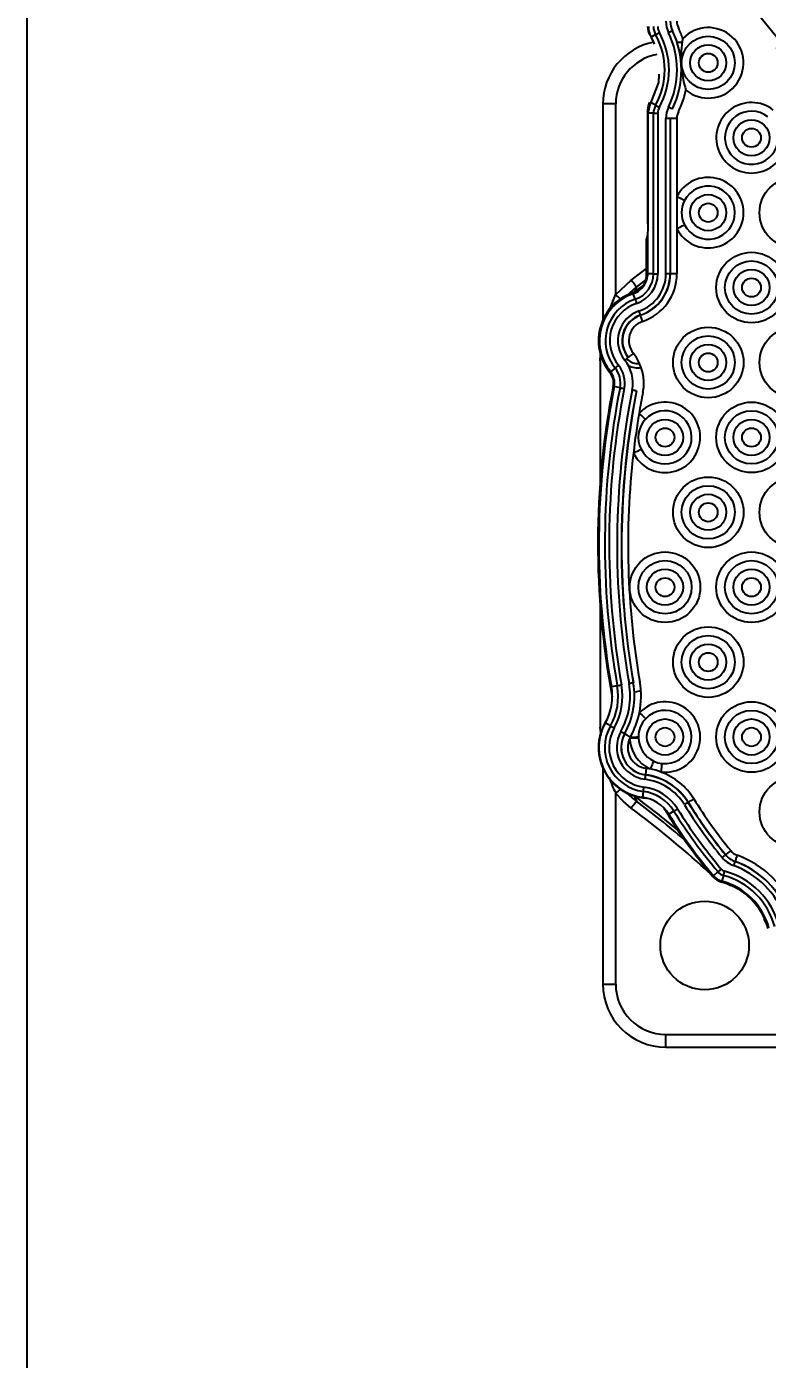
# Model space of a CAD drawing. Extents: x 0.3 to 16.8, y 0.3 to 10.8.
# Drawn here: x 0.251 to 1.963, y 5.224 to 8.306 of the extents above; entities that cross this region are included whole.
import ezdxf
from ezdxf.enums import TextEntityAlignment as Align

# ---------------------------------------------------------------- set-up
doc = ezdxf.new("R2010")
doc.units = 0
doc.layers.get('0').update_dxf_attribs({"linetype": 'CONTINUOUS'})
doc.layers.add('FORMAT', color=7, linetype='CONTINUOUS')
doc.dimstyles.new('SLDDIMSTYLE1', dxfattribs={"dimtxt": 0.125, "dimasz": 0.13, "dimexe": 0, "dimexo": 0.0625, "dimgap": 0.03125, "dimtad": 0, "dimtih": 1, "dimtoh": 1, "dimrnd": 1e-09, "dimzin": 12, "dimsah": 1, "dimcen": 0, "dimazin": 3, "dimtfac": 1, "dimtofl": 0, "dimtmove": 0, "dimatfit": 3})

# ---------------------------------------------------------------- blocks, each defined once
blk = doc.blocks.new('_D_2')
at = {"layer": 'FORMAT'}
for p, q in [((2.2209, 10.6689), (2.1955, 10.6689)), ((2.1955, 10.6689), (2.1955, 10.4704)), ((2.6076, 10.6689), (2.633, 10.6689)), ((2.633, 10.6689), (2.633, 10.4704)), ((2.1955, 10.4704), (2.2209, 10.4704)), ((2.633, 10.4704), (2.6076, 10.4704)), ((2.0773, 8.1678), (0.508, 10.0966)), ((0.508, 10.0966), (1.6487, 10.0966))]:
    blk.add_line(p, q, dxfattribs=at)
blk.add_solid([(2.0773, 8.1678), (2.0108, 8.2812), (1.9798, 8.256)], dxfattribs=at)
for s, width, p in [('3.18', 0.7, (2.2526, 10.4704, 2.0588)), ('4x ', 0.7, (1.889, 10.2853, 2.0588)), ('%%c', 0.7, (2.1076, 10.2834, 2.0588)), ('.125', 0.7, (2.2961, 10.2834, 2.0588)), ('For #6 or M3.5 ', 0.606667, (1.7147, 10.085, 2.0588)), ('Thread-Cutters', 0.7, (1.7112, 9.8865, 2.0588)), ('For mounting 40mm Fan', 0.65, (1.333, 9.6881, 2.0588))]:
    blk.add_text(s, height=0.125, dxfattribs=dict(at, width=width)).set_placement(p, align=Align.BOTTOM_LEFT)

msp = doc.modelspace()

# ---------------------------------------------------------------- linework, layer by layer
at = {"color": 7, "linetype": 'CONTINUOUS'}
for p, q in [((0.2513, 10.7671), (0.2513, 0.2671)), ((1.7051, 8.2873), (1.6947, 8.2816)), ((1.5833, 8.127), (1.5833, 7.6276)), ((1.6128, 8.127), (1.6128, 7.6855)), ((1.688, 8.1131), (1.6866, 8.1131)), ((1.6866, 8.1131), (1.6866, 7.8504)), ((1.7003, 8.1058), (1.6882, 8.1058)), ((1.7051, 8.1243), (1.6945, 8.1301)), ((1.7003, 7.7343), (1.7003, 8.1058)), ((1.7003, 8.1058), (1.7103, 8.1058)), ((1.7103, 8.1058), (1.7103, 7.7343)), ((1.7289, 7.7343), (1.7289, 8.0933)), ((1.7389, 8.0933), (1.7389, 7.7343)), ((1.7393, 7.7343), (1.7393, 8.0933)), ((1.7543, 8.0933), (1.7543, 7.9129)), ((1.6875, 7.9757), (1.6875, 7.9759)), ((1.7543, 7.9129), (1.7543, 7.8386)), ((1.7543, 7.8386), (1.7543, 7.7343)), ((1.6856, 7.8205), (1.6842, 7.815)), ((1.6842, 7.815), (1.6842, 7.8151)), ((1.6842, 7.8131), (1.6842, 7.815)), ((1.6842, 7.7295), (1.6842, 7.8131)), ((1.6128, 7.6855), (1.6489, 7.7198)), ((1.6567, 7.6923), (1.6781, 7.7084)), ((1.6608, 7.7041), (1.6567, 7.6923)), ((1.7003, 7.7343), (1.6866, 7.7343)), ((1.7003, 7.7343), (1.7103, 7.7343)), ((1.7389, 7.7343), (1.7289, 7.7343)), ((1.7543, 7.7343), (1.7393, 7.7343)), ((1.658, 7.6755), (1.6536, 7.6885)), ((1.6568, 7.6897), (1.6562, 7.6918)), ((1.5769, 7.5332), (1.5781, 7.5469)), ((1.5769, 7.5332), (1.5769, 7.2501)), ((1.6008, 7.5078), (1.5991, 7.5064)), ((1.6116, 7.5165), (1.6009, 7.5079)), ((1.6093, 7.4737), (1.6071, 7.4741)), ((1.6229, 7.471), (1.6094, 7.4736)), ((1.5769, 6.9688), (1.5769, 6.6857)), ((1.6029, 6.7796), (1.6018, 6.7794)), ((1.6166, 6.782), (1.603, 6.7796)), ((1.6611, 6.7681), (1.656, 6.7672)), ((1.6713, 6.7699), (1.6611, 6.7681)), ((1.6008, 6.6892), (1.5888, 6.6959)), ((1.5794, 6.6667), (1.5769, 6.6857)), ((1.5833, 6.5913), (1.5833, 6.0919)), ((1.6816, 6.5755), (1.6816, 6.576)), ((1.6128, 6.5334), (1.6128, 6.0919)), ((1.6768, 6.5375), (1.6751, 6.5238)), ((1.6567, 6.5266), (1.6608, 6.5148)), ((1.7803, 6.5121), (1.7807, 6.5124)), ((1.7356, 6.4846), (1.7347, 6.484)), ((1.7475, 6.4919), (1.7358, 6.4847)), ((1.8494, 6.3514), (1.8389, 6.3425)), ((1.8387, 6.3424), (1.8371, 6.341)), ((1.8585, 6.3299), (1.8579, 6.3278)), ((1.8621, 6.3433), (1.8585, 6.33)), ((1.7292, 5.9756), (2.1706, 5.9756)), ((1.7292, 5.9461), (2.2285, 5.9461))]:
    msp.add_line(p, q, dxfattribs=at)
at = {"color": 8, "linetype": 'CONTINUOUS'}
for p, q in [((1.6923, 8.2866), (1.6918, 8.2864)), ((1.6128, 8.127), (1.5833, 8.127)), ((1.6873, 7.985), (1.6875, 7.9842)), ((1.6608, 7.7041), (1.6366, 7.6819)), ((1.6008, 7.5078), (1.6009, 7.5079)), ((1.6093, 7.4737), (1.6094, 7.4736)), ((1.6029, 6.7796), (1.603, 6.7796)), ((1.6035, 6.7765), (1.6029, 6.7796)), ((1.7356, 6.4846), (1.7341, 6.4872)), ((1.7356, 6.4846), (1.7358, 6.4847)), ((1.8227, 6.3583), (1.8213, 6.3568)), ((1.8387, 6.3424), (1.8389, 6.3425)), ((1.8585, 6.3299), (1.8585, 6.33)), ((1.8796, 6.3201), (1.8792, 6.3193)), ((1.9574, 6.2424), (1.9565, 6.242)), ((1.5833, 6.0919), (1.6128, 6.0919)), ((1.7292, 5.9461), (1.7292, 5.9756))]:
    msp.add_line(p, q, dxfattribs=at)
at = {"color": 144, "linetype": 'CONTINUOUS'}
for p, q in [((1.7666, 8.2695), (1.7547, 8.2695)), ((1.7389, 8.0933), (1.7289, 8.0933)), ((1.7389, 8.0933), (1.7393, 8.0933)), ((1.7543, 8.0933), (1.7393, 8.0933)), ((1.6866, 7.8504), (1.6868, 7.85)), ((1.6865, 7.82), (1.6867, 7.8232)), ((1.6865, 7.82), (1.6867, 7.8197)), ((1.6866, 7.7343), (1.6866, 7.7343)), ((1.7389, 7.7343), (1.7393, 7.7343)), ((1.7288, 7.6895), (1.7283, 7.6895)), ((1.6702, 7.6389), (1.6704, 7.6385)), ((1.6416, 7.5408), (1.642, 7.5411)), ((1.663, 7.5268), (1.6681, 7.5272)), ((1.6608, 7.4635), (1.6612, 7.4634)), ((1.6536, 6.7884), (1.654, 6.7884)), ((1.6335, 6.6708), (1.6339, 6.6706)), ((1.6653, 6.6639), (1.6654, 6.6611)), ((1.8668, 6.3909), (1.8671, 6.3911)), ((1.8886, 6.3754), (1.8887, 6.3758))]:
    msp.add_line(p, q, dxfattribs=at)
at = {"color": 7, "linetype": 'CONTINUOUS'}
for points in [[(1.7051, 8.2873), (1.7053, 8.2874), (1.7058, 8.2877), (1.7066, 8.2882), (1.7077, 8.2888), (1.709, 8.2895), (1.7105, 8.2903), (1.7121, 8.2913), (1.7138, 8.2922)], [(1.744, 8.2961), (1.7438, 8.296), (1.7433, 8.2958), (1.7424, 8.2954), (1.7413, 8.2948), (1.7399, 8.2942), (1.7384, 8.2934), (1.7367, 8.2926), (1.735, 8.2917)], [(1.7123, 8.1958), (1.7115, 8.1766), (1.694, 8.1313)], [(1.694, 8.1313), (1.69, 8.1207), (1.6892, 8.1131)], [(1.7051, 8.1243), (1.7053, 8.1241), (1.7058, 8.1239), (1.7066, 8.1234), (1.7077, 8.1228), (1.709, 8.1221), (1.7105, 8.1212), (1.7121, 8.1203), (1.7138, 8.1194)], [(1.7721, 7.9038), (1.7716, 7.904), (1.7705, 7.9046), (1.7688, 7.9054), (1.7666, 7.9066), (1.7639, 7.9079), (1.7609, 7.9095), (1.7577, 7.9111), (1.7543, 7.9129)], [(1.7543, 7.8386), (1.7577, 7.8403), (1.7609, 7.842), (1.7639, 7.8435), (1.7666, 7.8449), (1.7688, 7.846), (1.7705, 7.8469), (1.7716, 7.8475), (1.7721, 7.8477)], [(1.6608, 7.7041), (1.6604, 7.7045), (1.6597, 7.7055), (1.6586, 7.707), (1.6571, 7.709), (1.6553, 7.7113), (1.6533, 7.714), (1.6512, 7.7169), (1.6489, 7.7198)], [(1.658, 7.6755), (1.6581, 7.6753), (1.6582, 7.6747), (1.6585, 7.6738), (1.6589, 7.6726), (1.6594, 7.6712), (1.66, 7.6696), (1.6605, 7.6678), (1.6612, 7.666)], [(1.6702, 7.6389), (1.6702, 7.6391), (1.67, 7.6397), (1.6697, 7.6405), (1.6693, 7.6417), (1.6688, 7.6431), (1.6683, 7.6448), (1.6677, 7.6465), (1.6671, 7.6484)], [(1.6752, 7.6242), (1.6742, 7.627), (1.6733, 7.6296), (1.6725, 7.6321), (1.6718, 7.6342), (1.6712, 7.636), (1.6708, 7.6373), (1.6705, 7.6381), (1.6704, 7.6385)], [(1.6116, 7.5165), (1.6118, 7.5167), (1.6123, 7.517), (1.613, 7.5176), (1.614, 7.5184), (1.6151, 7.5194), (1.6165, 7.5204), (1.6179, 7.5216), (1.6194, 7.5228)], [(1.6229, 7.471), (1.6232, 7.4709), (1.6237, 7.4708), (1.6246, 7.4706), (1.6259, 7.4704), (1.6273, 7.4701), (1.629, 7.4698), (1.6309, 7.4694), (1.6327, 7.469)], [(1.6817, 7.3979), (1.6813, 7.3982), (1.6803, 7.3991), (1.6789, 7.4004), (1.6771, 7.4021), (1.6749, 7.4041), (1.6724, 7.4064), (1.6698, 7.4089), (1.667, 7.4114)], [(1.6539, 7.3197), (1.6573, 7.3214), (1.6606, 7.3231), (1.6636, 7.3246), (1.6663, 7.3259), (1.6685, 7.327), (1.6702, 7.3279), (1.6713, 7.3284), (1.6718, 7.3287)], [(1.6029, 6.773), (1.6018, 6.7793), (1.6018, 6.7794)], [(1.6166, 6.782), (1.6168, 6.7821), (1.6174, 6.7822), (1.6183, 6.7823), (1.6195, 6.7826), (1.621, 6.7828), (1.6227, 6.7831), (1.6245, 6.7834), (1.6264, 6.7838)], [(1.6536, 6.7884), (1.6534, 6.7883), (1.6528, 6.7882), (1.6519, 6.7881), (1.6506, 6.7879), (1.6492, 6.7876), (1.6475, 6.7873), (1.6456, 6.787), (1.6437, 6.7867)], [(1.6678, 6.7194), (1.6705, 6.7168), (1.6732, 6.7143), (1.6756, 6.712), (1.6778, 6.71), (1.6796, 6.7082), (1.681, 6.7069), (1.6819, 6.7061), (1.6823, 6.7057)], [(1.6008, 6.6892), (1.601, 6.689), (1.6015, 6.6888), (1.6023, 6.6883), (1.6034, 6.6877), (1.6047, 6.687), (1.6062, 6.6861), (1.6078, 6.6852), (1.6095, 6.6843)], [(1.6335, 6.6708), (1.6333, 6.6709), (1.6328, 6.6712), (1.6319, 6.6717), (1.6309, 6.6723), (1.6295, 6.673), (1.6281, 6.6739), (1.6264, 6.6748), (1.6248, 6.6757)], [(1.6816, 6.5755), (1.6816, 6.5753), (1.6815, 6.5747), (1.6814, 6.5738), (1.6812, 6.5726), (1.681, 6.5711), (1.6808, 6.5694), (1.6806, 6.5675), (1.6803, 6.5656)], [(1.6835, 6.5908), (1.6831, 6.588), (1.6828, 6.5852), (1.6825, 6.5827), (1.6822, 6.5804), (1.682, 6.5786), (1.6818, 6.5772), (1.6817, 6.5763), (1.6816, 6.576)], [(1.6489, 6.4991), (1.63, 6.5151), (1.6128, 6.5334)], [(1.6768, 6.5375), (1.6769, 6.5377), (1.6769, 6.5383), (1.6771, 6.5392), (1.6772, 6.5404), (1.6774, 6.5419), (1.6776, 6.5436), (1.6779, 6.5455), (1.6781, 6.5474)], [(1.6608, 6.5148), (1.6604, 6.5144), (1.6597, 6.5134), (1.6586, 6.5119), (1.6571, 6.5099), (1.6553, 6.5076), (1.6533, 6.5049), (1.6512, 6.5021), (1.6489, 6.4991)], [(1.7803, 6.5121), (1.7801, 6.512), (1.7796, 6.5117), (1.7788, 6.5112), (1.7778, 6.5106), (1.7765, 6.5098), (1.775, 6.5089), (1.7735, 6.5079), (1.7718, 6.5069)], [(1.7935, 6.5203), (1.791, 6.5187), (1.7886, 6.5173), (1.7864, 6.5159), (1.7845, 6.5147), (1.7829, 6.5137), (1.7817, 6.513), (1.781, 6.5125), (1.7807, 6.5124)], [(1.7312, 6.4913), (1.7313, 6.491), (1.7347, 6.484)], [(1.7475, 6.4919), (1.7477, 6.492), (1.7482, 6.4923), (1.749, 6.4928), (1.75, 6.4935), (1.7513, 6.4943), (1.7528, 6.4952), (1.7543, 6.4961), (1.756, 6.4972)], [(1.8668, 6.3909), (1.8666, 6.3907), (1.8661, 6.3903), (1.8654, 6.3898), (1.8645, 6.389), (1.8633, 6.388), (1.862, 6.3869), (1.8605, 6.3858), (1.859, 6.3845)], [(1.8494, 6.3514), (1.8496, 6.3515), (1.85, 6.3519), (1.8507, 6.3525), (1.8517, 6.3533), (1.8528, 6.3543), (1.8541, 6.3554), (1.8555, 6.3566), (1.857, 6.3578)], [(1.8621, 6.3433), (1.8622, 6.3435), (1.8623, 6.3441), (1.8626, 6.345), (1.8629, 6.3462), (1.8633, 6.3477), (1.8637, 6.3493), (1.8642, 6.3511), (1.8647, 6.353)], [(1.8886, 6.3754), (1.8885, 6.3752), (1.8883, 6.3747), (1.888, 6.3738), (1.8876, 6.3726), (1.8871, 6.3712), (1.8865, 6.3696), (1.8859, 6.3678), (1.8852, 6.366)]]:
    msp.add_lwpolyline(points, dxfattribs=at)
at = {"color": 144, "linetype": 'CONTINUOUS'}
for points in [[(1.765, 8.2159), (1.7647, 8.2208), (1.7647, 8.2209)], [(1.6896, 8.1162), (1.6889, 8.114), (1.6882, 8.1058)], [(1.744, 8.1155), (1.7438, 8.1156), (1.7433, 8.1158), (1.7424, 8.1162), (1.7413, 8.1168), (1.7399, 8.1174), (1.7384, 8.1182), (1.7367, 8.119), (1.735, 8.1198)], [(1.6537, 7.5505), (1.6514, 7.5487), (1.6492, 7.5469), (1.6472, 7.5453), (1.6455, 7.5439), (1.644, 7.5427), (1.6429, 7.5419), (1.6423, 7.5413), (1.642, 7.5411)], [(1.6416, 7.5408), (1.6415, 7.5407), (1.641, 7.5403), (1.6403, 7.5397), (1.6393, 7.5389), (1.6382, 7.538), (1.6368, 7.5369), (1.6354, 7.5357), (1.6339, 7.5345)], [(1.6608, 7.4635), (1.6606, 7.4636), (1.66, 7.4637), (1.6591, 7.4639), (1.6579, 7.4641), (1.6564, 7.4644), (1.6547, 7.4647), (1.6529, 7.4651), (1.651, 7.4655)], [(1.6469, 6.6633), (1.6444, 6.6647), (1.642, 6.6661), (1.6397, 6.6673), (1.6378, 6.6684), (1.6361, 6.6693), (1.6349, 6.67), (1.6341, 6.6705), (1.6339, 6.6706)], [(1.6654, 6.6611), (1.6648, 6.6611), (1.6636, 6.661), (1.6617, 6.661), (1.6592, 6.6609), (1.6562, 6.6608), (1.6528, 6.6606), (1.6492, 6.6605), (1.6454, 6.6604)], [(1.7009, 6.6076), (1.7006, 6.6071), (1.7001, 6.6059), (1.6993, 6.6042), (1.6982, 6.6019), (1.697, 6.5992), (1.6955, 6.5962), (1.694, 6.5929), (1.6924, 6.5895)], [(1.7009, 6.6076), (1.7107, 6.6039), (1.7202, 6.6022)], [(1.7181, 6.5823), (1.7185, 6.586), (1.7189, 6.5897), (1.7192, 6.593), (1.7196, 6.596), (1.7198, 6.5985), (1.72, 6.6004), (1.7202, 6.6016), (1.7202, 6.6022)], [(1.8787, 6.4006), (1.8765, 6.3988), (1.8743, 6.397), (1.8723, 6.3954), (1.8706, 6.394), (1.8691, 6.3928), (1.8681, 6.3919), (1.8674, 6.3914), (1.8671, 6.3911)], [(1.8938, 6.3899), (1.8928, 6.3872), (1.8919, 6.3846), (1.891, 6.3822), (1.8903, 6.38), (1.8896, 6.3783), (1.8892, 6.377), (1.8889, 6.3761), (1.8887, 6.3758)]]:
    msp.add_lwpolyline(points, dxfattribs=at)
at = {"color": 8, "linetype": 'CONTINUOUS'}
for points in [[(1.688, 8.1131), (1.6883, 8.1125), (1.6892, 8.112)], [(1.6489, 7.7198), (1.6712, 7.7367), (1.6842, 7.7468)], [(1.6833, 7.7213), (1.6832, 7.7212), (1.6608, 7.7041)], [(1.5982, 7.649), (1.599, 7.6524), (1.6128, 7.6855)], [(1.6238, 7.6763), (1.6233, 7.6767), (1.621, 7.6786), (1.6185, 7.6808), (1.6157, 7.6831), (1.6128, 7.6855)], [(1.6018, 6.7794), (1.6042, 6.7714), (1.6042, 6.7712)], [(1.6238, 6.5426), (1.6233, 6.5422), (1.621, 6.5403), (1.6185, 6.5381), (1.6157, 6.5358), (1.6128, 6.5334)], [(1.7317, 6.4906), (1.7346, 6.4842), (1.7347, 6.484)], [(1.8304, 6.349), (1.8278, 6.3511), (1.8213, 6.3568)], [(1.8792, 6.3193), (1.8713, 6.3229), (1.8674, 6.3249)], [(1.9621, 6.2301), (1.9601, 6.2341), (1.9565, 6.242)]]:
    msp.add_lwpolyline(points, dxfattribs=at)
at = {"color": 7, "linetype": 'CONTINUOUS'}
for centre, radius in [((1.8269, 8.2221), 0.0615), ((1.8269, 8.2221), 0.0417), ((1.8269, 8.2221), 0.0217), ((1.9269, 8.0489), 0.0417), ((1.9269, 8.0489), 0.0217), ((2.0269, 7.8757), 0.0815), ((1.8269, 7.8757), 0.0417), ((1.8269, 7.8757), 0.0217), ((1.9269, 7.7025), 0.0815), ((1.9269, 7.7025), 0.0615), ((1.9269, 7.7025), 0.0417), ((1.9269, 7.7025), 0.0217), ((1.8269, 7.5293), 0.0815), ((1.8269, 7.5293), 0.0615), ((2.0269, 7.5293), 0.0815), ((1.8269, 7.5293), 0.0417), ((1.8269, 7.5293), 0.0217), ((1.9269, 7.3561), 0.0815), ((1.7269, 7.3561), 0.0417), ((1.9269, 7.3561), 0.0615), ((1.9269, 7.3561), 0.0417), ((1.7269, 7.3561), 0.0217), ((1.9269, 7.3561), 0.0217), ((1.8269, 7.1829), 0.0815), ((1.8269, 7.1829), 0.0615), ((2.0269, 7.1829), 0.0815), ((1.8269, 7.1829), 0.0417), ((1.8269, 7.1829), 0.0217), ((1.7269, 7.0097), 0.0815), ((1.9269, 7.0097), 0.0815), ((1.7269, 7.0097), 0.0615), ((1.9269, 7.0097), 0.0615), ((1.7269, 7.0097), 0.0417), ((1.7269, 7.0097), 0.0217), ((1.9269, 7.0097), 0.0417), ((1.9269, 7.0097), 0.0217), ((1.8269, 6.8365), 0.0815), ((1.8269, 6.8365), 0.0615), ((1.8269, 6.8365), 0.0417), ((1.8269, 6.8365), 0.0217), ((1.9269, 6.6633), 0.0815), ((1.9269, 6.6633), 0.0615), ((1.7269, 6.6633), 0.0417), ((1.9269, 6.6633), 0.0417), ((1.7269, 6.6633), 0.0217), ((1.9269, 6.6633), 0.0217), ((2.0269, 6.4901), 0.0815), ((1.8186, 6.1814), 0.1024)]:
    msp.add_circle(centre, radius, dxfattribs=at)
for centre, radius, start, end in [((1.7255, 8.3058), 0.0389, 180, 209.96), ((1.7383, 8.3058), 0.0498, 180, 209.0546), ((1.7383, 8.3058), 0.038, 180, 209.0546), ((1.7383, 8.3058), 0.028, 180, 209.0546), ((1.5583, 8.2058), 0.1779, 330.9454, 29.0546), ((1.7896, 8.3183), 0.0607, 180, 205.9404), ((1.5583, 8.2058), 0.1965, 334.0596, 25.9404), ((1.8269, 8.2221), 0.0815, 230.7117, 136.2577), ((1.7292, 8.127), 0.1459, 101.302, 180), ((1.5583, 8.2058), 0.1561, 22.5375, 29.0546), ((1.5583, 8.2058), 0.1679, 330.9454, 29.0546), ((1.7255, 8.1131), 0.0389, 151.7332, 180), ((-36.8432, 8.2514), 38.5315, 359.60383, 359.79432), ((-38.0531, 8.2506), 39.7416, 359.60378, 359.79127), ((1.7383, 8.1058), 0.038, 150.9454, 180), ((1.7383, 8.1058), 0.028, 150.9454, 180), ((1.9269, 8.0489), 0.0815, 51.8812, 348.7754), ((1.9269, 8.0489), 0.0615, 51.8812, 348.7754), ((41.7601, 7.708), 40.0737, 179.6039, 179.79639), ((42.5702, 7.6963), 40.8836, 179.60843, 179.94687), ((1.8269, 7.8757), 0.0815, 207.0963, 152.9037), ((1.8269, 7.8757), 0.0615, 207.0963, 152.9037), ((1.8261, 7.8757), 0.0609, 152.5962, 207.4038), ((4.4328, 6.8762), 2.9039, 161.0336, 161.1774), ((46.5597, 7.6904), 44.8734, 179.83448, 179.95007), ((1.6448, 7.7295), 0.0394, 286.8124, 0), ((1.6383, 7.7343), 0.062, 288.5225, 0), ((1.6383, 7.7343), 0.072, 288.5225, 0), ((1.6383, 7.7343), 0.0906, 288.5225, 0), ((1.6383, 7.7343), 0.116, 288.5225, 0), ((1.69, 7.5799), 0.1169, 106.8124, 218.9628), ((1.69, 7.5799), 0.1147, 106.8124, 218.9628), ((1.69, 7.5799), 0.1145, 108.5225, 218.9628), ((1.69, 7.5799), 0.1008, 108.5225, 218.9628), ((1.6383, 7.7343), 0.0482, 288.5225, 309.7019), ((1.69, 7.5799), 0.0908, 108.5225, 218.9628), ((1.69, 7.5799), 0.0722, 108.5225, 218.9628), ((1.69, 7.5799), 0.0622, 108.5225, 218.9628), ((1.69, 7.5799), 0.0617, 108.5225, 218.9628), ((1.69, 7.5799), 0.0467, 108.5225, 218.9628), ((1.5685, 7.4817), 0.0655, 348.8911, 38.9628), ((1.5685, 7.4817), 0.0394, 348.8911, 38.9628), ((1.5685, 7.4817), 0.0415, 348.8911, 38.9628), ((1.5685, 7.4817), 0.0417, 348.8911, 38.9628), ((1.5685, 7.4817), 0.0555, 348.8911, 38.9628), ((3.4641, 7.1095), 1.8924, 168.8911, 190.7604), ((3.4641, 7.1095), 1.8902, 168.8911, 190.0499), ((3.4641, 7.1095), 1.8901, 168.8911, 190.0499), ((3.4641, 7.1095), 1.8763, 168.8911, 190.0499), ((3.4641, 7.1095), 1.8663, 168.8911, 190.0499), ((3.4794, 7.1065), 1.8633, 168.8913, 189.8825), ((3.4794, 7.1065), 1.8533, 168.8913, 189.8825), ((1.7269, 7.3561), 0.0815, 206.5158, 137.2685), ((1.7259, 7.3563), 0.0607, 136.7691, 207.0152), ((1.7269, 7.3561), 0.0615, 206.5158, 137.2685), ((1.479, 6.7576), 0.126, 330.6535, 10.0499), ((1.479, 6.7576), 0.1397, 330.6535, 10.0499), ((1.479, 6.7576), 0.1497, 330.6535, 10.0499), ((1.4784, 6.7579), 0.1678, 330.6931, 9.8825), ((1.7269, 6.6633), 0.0815, 263.8232, 136.4417), ((1.7269, 6.6633), 0.0615, 263.8232, 136.4417), ((1.69, 6.639), 0.1169, 145.8866, 266.8852), ((1.69, 6.639), 0.1161, 150.6535, 262.6061), ((1.69, 6.639), 0.1024, 150.6535, 262.6061), ((1.7259, 6.6637), 0.0605, 136.0723, 179.7575), ((1.69, 6.639), 0.0924, 150.6535, 262.6061), ((1.6896, 6.6394), 0.0743, 150.6931, 262.8762), ((1.6896, 6.6394), 0.0643, 150.6931, 262.8762), ((1.6896, 6.6394), 0.0639, 150.6931, 262.8762), ((1.7269, 6.6633), 0.0615, 182.0604, 244.996), ((1.6647, 6.4407), 0.1259, 31.7252, 82.8762), ((1.6647, 6.4407), 0.1363, 31.7252, 82.8762), ((1.6647, 6.4407), 0.1359, 31.7252, 82.8762), ((1.6647, 6.4407), 0.1513, 31.7252, 69.3578), ((1.6642, 6.4405), 0.0978, 31.7181, 82.6061), ((1.6642, 6.4405), 0.1078, 31.7181, 82.6061), ((0.1712, 4.534), 2.4853, 50.3725, 53.2943), ((1.6642, 6.4405), 0.0841, 31.7181, 82.6061), ((2.7471, 7.1098), 1.1466, 211.7252, 219.2381), ((2.7471, 7.1098), 1.1366, 211.7252, 219.2381), ((2.7471, 7.1098), 1.1361, 211.7252, 219.2381), ((2.7471, 7.1098), 1.1211, 211.7252, 219.2381), ((0.1712, 4.534), 2.4587, 47.8472, 53.0572), ((2.7467, 7.1095), 1.1907, 210.7992, 220.192), ((2.7467, 7.1095), 1.1886, 211.7181, 220.192), ((2.7467, 7.1095), 1.1884, 211.7181, 220.192), ((2.7467, 7.1095), 1.1746, 211.7181, 220.192), ((2.7467, 7.1095), 1.1646, 211.7181, 220.192), ((1.9056, 6.4226), 0.0601, 219.2381, 250.1646), ((1.8186, 6.1814), 0.2217, 19.8705, 70.1646), ((1.8687, 6.3677), 0.0252, 220.192, 254.96), ((1.8687, 6.3677), 0.0152, 220.192, 254.96), ((1.8186, 6.1814), 0.1777, 15.04, 74.96), ((1.8186, 6.1814), 0.1963, 19.8705, 70.1646), ((1.8186, 6.1814), 0.2063, 19.8705, 70.1646), ((1.8186, 6.1814), 0.2067, 19.8705, 70.1646), ((1.8687, 6.3677), 0.0413, 220.192, 254.96), ((1.8687, 6.3677), 0.0392, 220.192, 254.96), ((1.8687, 6.3677), 0.039, 220.192, 254.96), ((1.8186, 6.1814), 0.1516, 15.04, 74.96), ((1.8186, 6.1814), 0.1539, 15.04, 74.96), ((1.8186, 6.1814), 0.1537, 15.04, 74.96), ((1.8186, 6.1814), 0.1677, 15.04, 74.96), ((1.7292, 6.0919), 0.1459, 180, 270), ((1.7292, 6.0919), 0.1163, 180, 270)]:
    msp.add_arc(centre, radius, start, end, dxfattribs=at)
at = {"color": 144, "linetype": 'CONTINUOUS'}
for centre, radius, start, end in [((1.7255, 8.3058), 0.0372, 180, 191.0788), ((1.7896, 8.3183), 0.0507, 180, 205.9404), ((1.5583, 8.2058), 0.2065, 334.0596, 25.9404), ((1.7896, 8.3183), 0.0353, 180, 205.9404), ((1.5583, 8.2058), 0.2219, 19.1187, 25.9404), ((2.0043, 8.236), 0.2401, 169.8125, 183.6222), ((1.9931, 8.2278), 0.2284, 182.9945, 197.5097), ((1.5583, 8.2058), 0.2219, 334.0596, 347.8508), ((1.7896, 8.0933), 0.0607, 154.0596, 180), ((1.7896, 8.0933), 0.0353, 154.0596, 180), ((1.6382, 7.7343), 0.0483, 309.7083, 359.9364), ((1.6383, 7.7343), 0.1006, 288.5225, 0), ((1.6383, 7.7343), 0.101, 288.5225, 0), ((1.5685, 7.4817), 0.1095, 348.8913, 38.9628), ((1.5685, 7.4817), 0.0841, 348.8913, 38.9628), ((1.663, 7.558), 0.0312, 218.9628, 270), ((1.663, 7.558), 0.0412, 239.4075, 282.5002), ((3.4794, 7.1065), 1.8529, 168.8913, 189.8825), ((3.4794, 7.1065), 1.8379, 168.8913, 170.4487), ((3.4794, 7.1065), 1.8379, 170.4487, 173.3356), ((3.4794, 7.1065), 1.8379, 173.3356, 189.8825), ((1.4784, 6.7579), 0.1778, 330.6931, 9.8825), ((1.4784, 6.7579), 0.1932, 348.5334, 9.8825), ((1.4784, 6.7579), 0.1932, 330.6931, 348.5334), ((1.6896, 6.6394), 0.0489, 154.5349, 262.8762), ((1.6896, 6.6394), 0.0489, 150.6931, 154.5349), ((1.7269, 6.6633), 0.0815, 182.0604, 244.996), ((1.6519, 6.7811), 0.1179, 267.5912, 276.5505), ((1.6647, 6.4407), 0.1513, 79.4613, 82.8762), ((1.6647, 6.4407), 0.1513, 69.3578, 79.4613), ((1.9056, 6.4226), 0.0501, 219.2381, 250.1646), ((1.9056, 6.4226), 0.0347, 219.2381, 250.1646)]:
    msp.add_arc(centre, radius, start, end, dxfattribs=at)
at = {"color": 8, "linetype": 'CONTINUOUS'}
for centre, radius, start, end in [((1.7292, 8.127), 0.1163, 100.3998, 180), ((1.69, 6.639), 0.1163, 148.3699, 264.6574), ((1.8232, 6.6402), 0.2359, 197.4269, 206.9146), ((1.7545, 6.6429), 0.1587, 222.4859, 233.7983), ((0.1712, 4.534), 2.4783, 49.7981, 53.0572)]:
    msp.add_arc(centre, radius, start, end, dxfattribs=at)

# ---------------------------------------------------------------- dimensions: what is measured, and where the dimension line sits
at = {"layer": 'FORMAT'}
dim = msp.add_diameter_dim_2p(p1=(2.156196, 8.070814), p2=(2.077308, 8.167775), text='4x <>\\PFor #6 or M3.5 \\PThread-Cutters\\PFor mounting 40mm Fan', dimstyle='SLDDIMSTYLE1', dxfattribs=at)
dim.commit()
dim.dimension.update_dxf_attribs({"geometry": '_D_2', "text_midpoint": (2.304939, 10.191166), "dimtype": 163})

doc.saveas('drawing.dxf')
